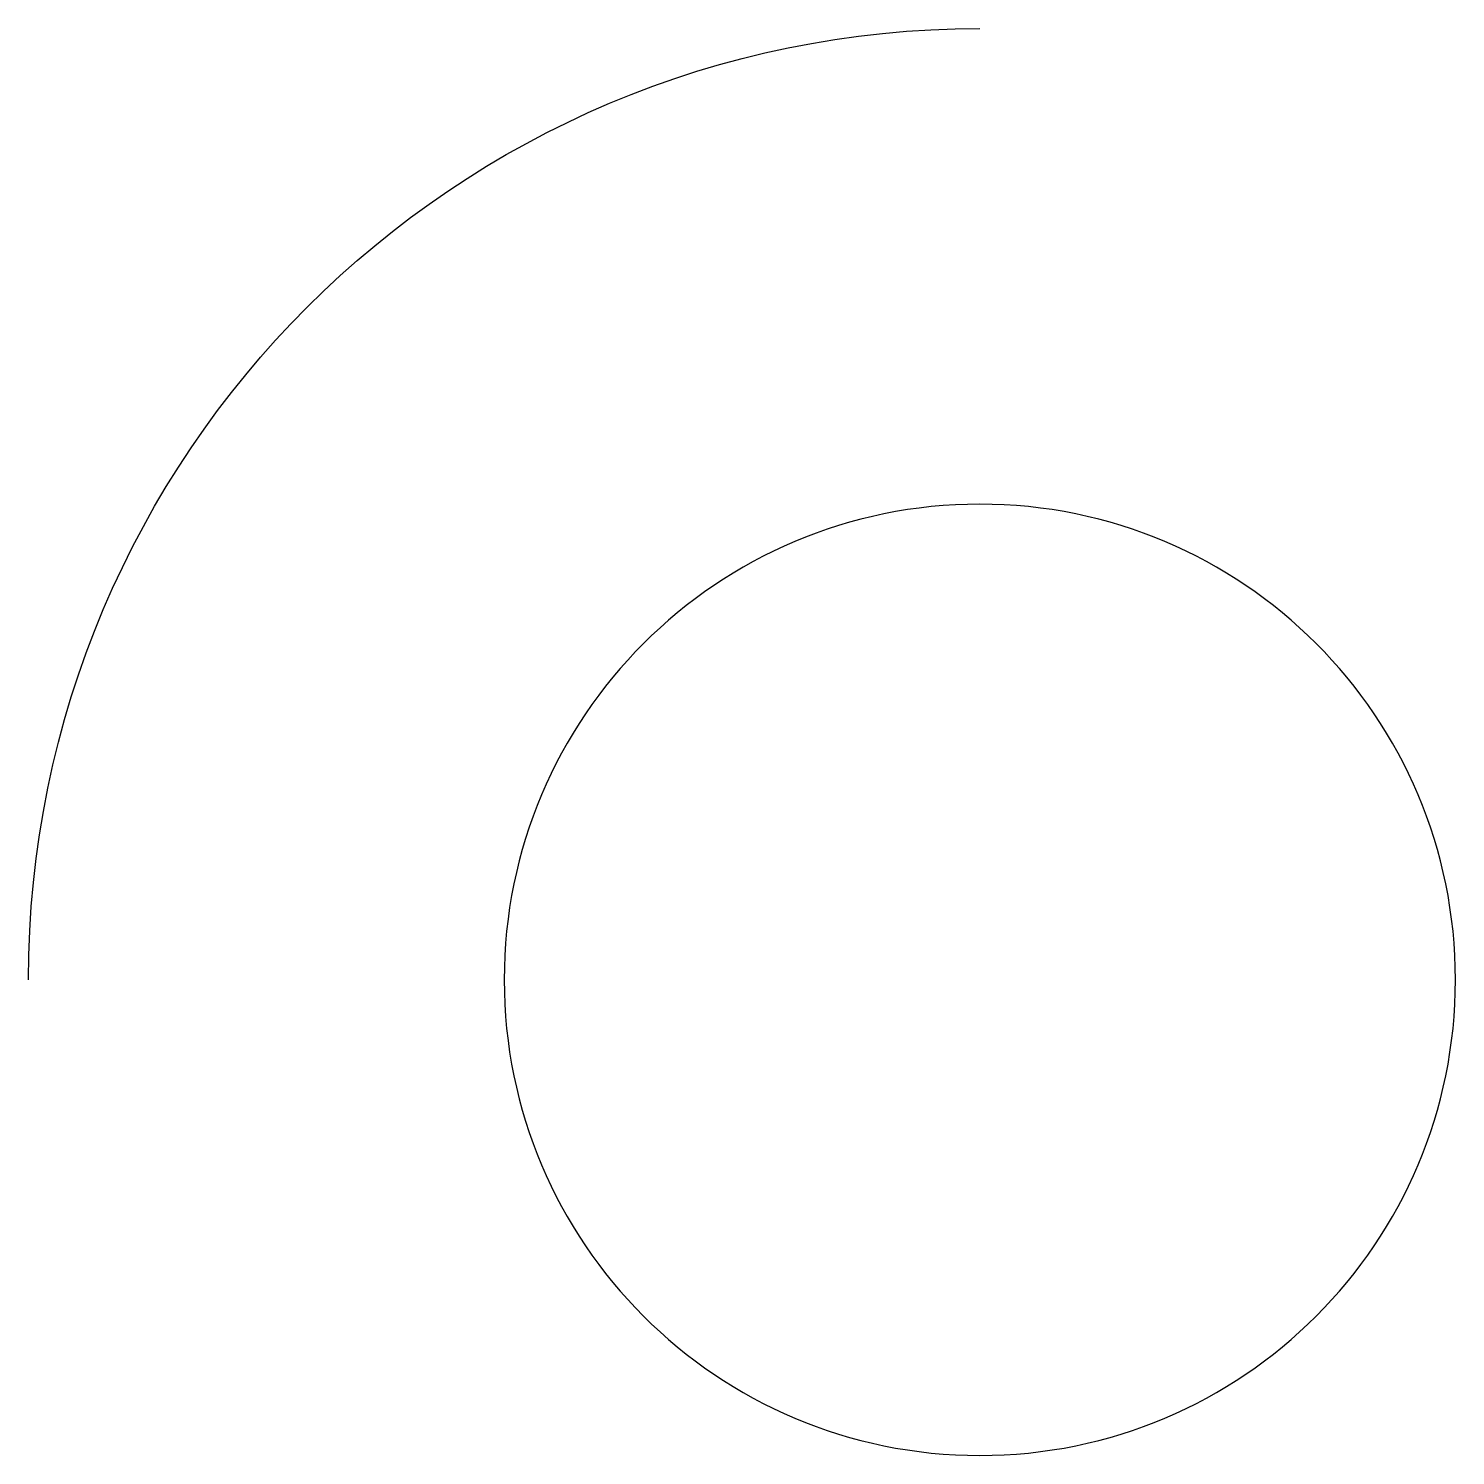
# Model space of a CAD drawing. Header units: millimetres. Extents: x -14 to -8, y 3 to 9.
import ezdxf

# ---------------------------------------------------------------- set-up
doc = ezdxf.new("R2010")
doc.units = ezdxf.units.MM

msp = doc.modelspace()

# ---------------------------------------------------------------- linework, layer by layer
at = {"extrusion": (0, 0, -1)}
msp.add_circle((10, 5), 2, dxfattribs=at)
msp.add_arc((10, 5), 4, 0, 90, dxfattribs=at)

doc.saveas('drawing.dxf')
